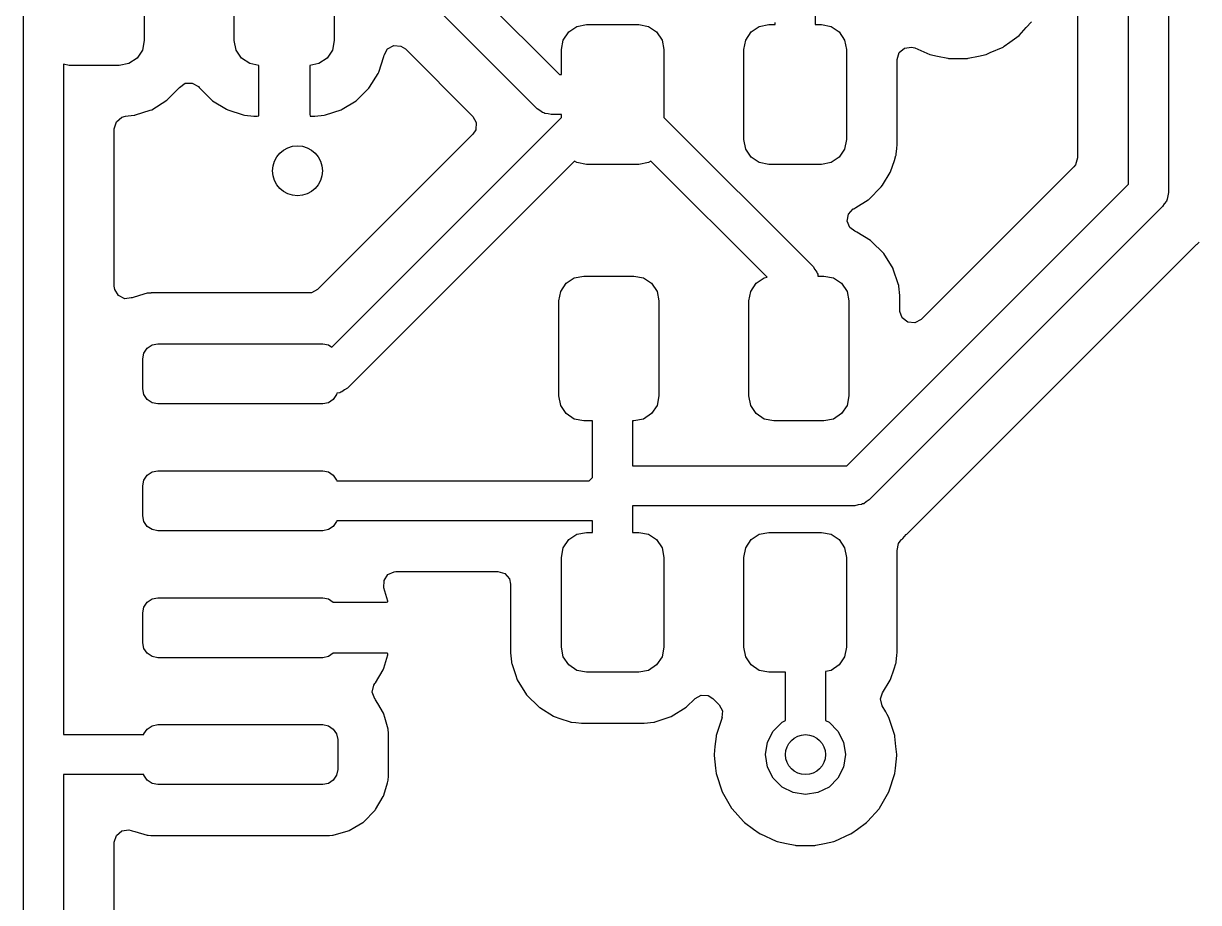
# Model space of a CAD drawing. Extents: x 61 to 228, y -146 to -45.
# Drawn here: x 145.09 to 156.84, y -125.94 to -117.14 of the extents above; entities that cross this region are included whole.
import ezdxf

# ---------------------------------------------------------------- set-up
doc = ezdxf.new("R2010")
doc.units = 0
doc.layers.add('BLACK', color=7, linetype='CONTINUOUS')

msp = doc.modelspace()

# ---------------------------------------------------------------- linework, layer by layer
at = {"layer": 'BLACK', "linetype": 'CONTINUOUS'}
for p, q in [((156.137, -118.753), (156.137, -111.835)), ((156.537, -111.837), (156.537, -118.836)), ((155.629, -112.153), (155.629, -118.49)), ((146.28, -113.488), (150.449, -117.656)), ((150.224, -117.997), (145.939, -113.712)), ((145.088, -127.508), (145.088, -114.629)), ((146.296, -116.365), (146.296, -117.315)), ((147.196, -117.315), (147.196, -116.365)), ((148.196, -116.365), (148.196, -117.315)), ((152.605, -117.156), (152.605, -117.133)), ((153.005, -117.051), (153.005, -117.156)), ((155.114, -117.186), (155.167, -117.128)), ((150.486, -117.31), (150.54, -117.229)), ((150.54, -117.229), (150.621, -117.175)), ((150.621, -117.175), (150.717, -117.156)), ((150.717, -117.156), (151.242, -117.156)), ((151.242, -117.156), (151.338, -117.175)), ((151.338, -117.175), (151.419, -117.229)), ((151.419, -117.229), (151.473, -117.31)), ((152.311, -117.31), (152.365, -117.229)), ((152.365, -117.229), (152.446, -117.175)), ((152.446, -117.175), (152.542, -117.156)), ((152.542, -117.156), (152.605, -117.156)), ((153.005, -117.156), (153.067, -117.156)), ((153.067, -117.156), (153.163, -117.175)), ((153.163, -117.175), (153.244, -117.229)), ((153.244, -117.229), (153.298, -117.31)), ((155.043, -117.265), (155.114, -117.186)), ((146.296, -117.315), (146.277, -117.411)), ((147.215, -117.411), (147.196, -117.315)), ((148.196, -117.315), (148.177, -117.411)), ((148.728, -117.399), (148.79, -117.365)), ((148.79, -117.365), (148.861, -117.37)), ((148.861, -117.37), (148.907, -117.399)), ((150.467, -117.406), (150.486, -117.31)), ((151.473, -117.31), (151.492, -117.406)), ((152.292, -117.406), (152.311, -117.31)), ((153.298, -117.31), (153.317, -117.406)), ((153.899, -117.39), (153.969, -117.38)), ((153.969, -117.38), (154.003, -117.389)), ((154.756, -117.436), (154.883, -117.38)), ((154.883, -117.38), (154.889, -117.377)), ((154.883, -117.38), (154.883, -117.38)), ((154.889, -117.377), (154.895, -117.372)), ((154.895, -117.372), (154.951, -117.332)), ((154.951, -117.332), (155.043, -117.265)), ((146.223, -117.492), (146.142, -117.546)), ((146.277, -117.411), (146.223, -117.492)), ((147.269, -117.492), (147.215, -117.411)), ((147.35, -117.546), (147.269, -117.492)), ((148.123, -117.492), (148.042, -117.546)), ((148.177, -117.411), (148.123, -117.492)), ((148.64, -117.631), (148.691, -117.476)), ((148.691, -117.476), (148.694, -117.461)), ((148.694, -117.461), (148.728, -117.399)), ((148.907, -117.399), (149.582, -118.074)), ((150.467, -117.656), (150.467, -117.406)), ((151.492, -117.406), (151.492, -118.086)), ((152.292, -118.306), (152.292, -117.406)), ((153.317, -117.406), (153.317, -118.306)), ((153.826, -117.504), (153.846, -117.436)), ((153.846, -117.436), (153.899, -117.39)), ((154.003, -117.389), (154.15, -117.455)), ((154.15, -117.455), (154.227, -117.471)), ((154.227, -117.471), (154.33, -117.493)), ((154.33, -117.493), (154.33, -117.493)), ((154.33, -117.493), (154.337, -117.494)), ((154.337, -117.494), (154.527, -117.494)), ((154.527, -117.494), (154.534, -117.493)), ((154.534, -117.493), (154.637, -117.471)), ((154.534, -117.493), (154.534, -117.493)), ((154.637, -117.471), (154.714, -117.455)), ((154.714, -117.455), (154.756, -117.436)), ((145.546, -117.565), (145.488, -117.553)), ((145.488, -117.553), (145.488, -124.26)), ((146.046, -117.565), (145.546, -117.565)), ((146.142, -117.546), (146.046, -117.565)), ((147.442, -117.564), (147.35, -117.546)), ((147.442, -118.059), (147.442, -117.564)), ((148.042, -117.546), (147.95, -117.564)), ((147.95, -117.564), (147.95, -118.055)), ((153.826, -118.356), (153.826, -117.504)), ((148.549, -117.782), (148.634, -117.644)), ((148.634, -117.644), (148.64, -117.631)), ((150.449, -117.656), (150.467, -117.656)), ((146.52, -117.913), (146.645, -117.788)), ((146.645, -117.788), (146.648, -117.784)), ((146.648, -117.784), (146.705, -117.743)), ((146.705, -117.743), (146.776, -117.74)), ((146.776, -117.74), (146.838, -117.776)), ((146.838, -117.776), (146.845, -117.784)), ((146.845, -117.784), (146.853, -117.794)), ((146.853, -117.794), (146.968, -117.909)), ((148.425, -117.908), (148.54, -117.793)), ((148.54, -117.793), (148.549, -117.782)), ((146.37, -118.007), (146.52, -117.913)), ((146.968, -117.909), (146.979, -117.918)), ((146.979, -117.918), (147.117, -118.003)), ((148.276, -118.002), (148.414, -117.917)), ((148.414, -117.917), (148.425, -117.908)), ((146.017, -118.129), (146.07, -118.083)), ((146.07, -118.083), (146.109, -118.072)), ((146.109, -118.072), (146.136, -118.069)), ((146.136, -118.069), (146.195, -118.063)), ((146.195, -118.063), (146.195, -118.063)), ((146.195, -118.063), (146.202, -118.063)), ((146.202, -118.063), (146.209, -118.06)), ((146.209, -118.06), (146.354, -118.012)), ((146.209, -118.06), (146.209, -118.06)), ((146.354, -118.012), (146.37, -118.007)), ((147.117, -118.003), (147.13, -118.009)), ((147.13, -118.009), (147.285, -118.06)), ((147.285, -118.06), (147.298, -118.063)), ((147.298, -118.063), (147.392, -118.073)), ((147.392, -118.073), (147.399, -118.073)), ((147.399, -118.073), (147.424, -118.073)), ((147.424, -118.073), (147.439, -118.069)), ((147.439, -118.069), (147.44, -118.067)), ((147.44, -118.067), (147.442, -118.059)), ((147.95, -118.055), (147.954, -118.07)), ((147.954, -118.07), (147.956, -118.071)), ((147.956, -118.071), (147.964, -118.073)), ((147.964, -118.073), (147.993, -118.073)), ((147.993, -118.073), (148, -118.073)), ((148, -118.073), (148.095, -118.063)), ((148.095, -118.063), (148.109, -118.06)), ((148.109, -118.06), (148.263, -118.008)), ((148.17, -120.383), (150.467, -118.086)), ((148.263, -118.008), (148.276, -118.002)), ((149.582, -118.074), (149.616, -118.136)), ((150.253, -118.015), (150.224, -117.997)), ((150.279, -118.036), (150.253, -118.015)), ((150.29, -118.039), (150.279, -118.036)), ((150.3, -118.045), (150.29, -118.039)), ((150.333, -118.049), (150.3, -118.045)), ((150.366, -118.056), (150.333, -118.049)), ((150.467, -118.056), (150.366, -118.056)), ((150.467, -118.086), (150.467, -118.056)), ((151.492, -118.086), (152.984, -119.577)), ((145.996, -118.197), (146.017, -118.129)), ((145.996, -119.774), (145.996, -118.197)), ((149.616, -118.136), (149.611, -118.207)), ((149.582, -118.252), (148.029, -119.805)), ((149.611, -118.207), (149.582, -118.252)), ((152.311, -118.402), (152.292, -118.306)), ((153.317, -118.306), (153.298, -118.402)), ((152.365, -118.483), (152.311, -118.402)), ((153.298, -118.402), (153.244, -118.483)), ((153.816, -118.453), (153.822, -118.395)), ((153.822, -118.395), (153.826, -118.356)), ((150.597, -118.521), (148.327, -120.792)), ((150.621, -118.537), (150.597, -118.521)), ((150.717, -118.556), (150.621, -118.537)), ((151.242, -118.556), (150.717, -118.556)), ((151.338, -118.537), (151.242, -118.556)), ((151.362, -118.521), (151.338, -118.537)), ((152.525, -119.684), (151.362, -118.521)), ((152.446, -118.537), (152.365, -118.483)), ((152.542, -118.556), (152.446, -118.537)), ((153.067, -118.556), (152.542, -118.556)), ((153.163, -118.537), (153.067, -118.556)), ((153.244, -118.483), (153.163, -118.537)), ((153.759, -118.629), (153.797, -118.515)), ((153.797, -118.515), (153.813, -118.467)), ((153.813, -118.467), (153.815, -118.461)), ((153.813, -118.467), (153.813, -118.467)), ((153.815, -118.461), (153.816, -118.453)), ((155.629, -118.49), (155.608, -118.558)), ((153.677, -118.761), (153.755, -118.635)), ((153.755, -118.635), (153.759, -118.629)), ((153.755, -118.635), (153.755, -118.635)), ((155.592, -118.579), (154.066, -120.105)), ((155.608, -118.558), (155.592, -118.579)), ((153.32, -121.569), (156.137, -118.753)), ((153.541, -118.904), (153.666, -118.779)), ((153.666, -118.779), (153.677, -118.761)), ((153.412, -118.985), (153.535, -118.908)), ((153.535, -118.908), (153.541, -118.904)), ((156.526, -118.902), (156.52, -118.911)), ((156.53, -118.868), (156.526, -118.902)), ((156.537, -118.836), (156.53, -118.868)), ((153.338, -119.052), (153.386, -119)), ((153.386, -119), (153.388, -118.999)), ((153.388, -118.999), (153.391, -118.998)), ((153.391, -118.998), (153.412, -118.985)), ((156.478, -118.977), (153.544, -121.911)), ((156.496, -118.949), (156.478, -118.977)), ((156.517, -118.923), (156.496, -118.949)), ((156.52, -118.911), (156.517, -118.923)), ((153.325, -119.122), (153.338, -119.052)), ((153.352, -119.187), (153.325, -119.122)), ((153.402, -119.222), (153.352, -119.187)), ((153.401, -119.223), (153.402, -119.222)), ((153.408, -119.227), (153.401, -119.223)), ((153.415, -119.229), (153.408, -119.227)), ((153.421, -119.233), (153.415, -119.229)), ((153.557, -119.316), (153.421, -119.233)), ((153.421, -119.233), (153.421, -119.233)), ((153.565, -119.322), (153.557, -119.316)), ((153.69, -119.447), (153.565, -119.322)), ((153.921, -122.253), (156.818, -119.357)), ((156.818, -119.357), (156.824, -119.351)), ((156.824, -119.351), (156.846, -119.332)), ((153.784, -119.597), (153.69, -119.447)), ((152.984, -119.577), (153.001, -119.606)), ((153.001, -119.606), (153.022, -119.632)), ((153.786, -119.604), (153.784, -119.597)), ((153.834, -119.749), (153.786, -119.604)), ((150.515, -119.744), (150.596, -119.69)), ((150.596, -119.69), (150.692, -119.671)), ((150.692, -119.671), (151.192, -119.671)), ((151.192, -119.671), (151.288, -119.69)), ((151.288, -119.69), (151.369, -119.744)), ((152.415, -119.744), (152.496, -119.69)), ((152.496, -119.69), (152.525, -119.684)), ((153.022, -119.632), (153.025, -119.643)), ((153.025, -119.643), (153.031, -119.653)), ((153.031, -119.653), (153.033, -119.671)), ((153.033, -119.671), (153.092, -119.671)), ((153.092, -119.671), (153.188, -119.69)), ((153.188, -119.69), (153.269, -119.744)), ((146.001, -119.807), (145.996, -119.774)), ((146.038, -119.867), (146.001, -119.807)), ((146.326, -119.844), (146.247, -119.867)), ((146.333, -119.844), (146.326, -119.844)), ((146.361, -119.842), (146.333, -119.844)), ((146.333, -119.844), (146.333, -119.844)), ((146.363, -119.841), (146.361, -119.842)), ((146.361, -119.842), (146.361, -119.842)), ((147.94, -119.841), (146.363, -119.841)), ((147.967, -119.839), (147.94, -119.841)), ((148.029, -119.805), (147.967, -119.839)), ((150.442, -119.921), (150.461, -119.825)), ((150.461, -119.825), (150.515, -119.744)), ((151.369, -119.744), (151.423, -119.825)), ((151.423, -119.825), (151.442, -119.921)), ((152.342, -119.921), (152.361, -119.825)), ((152.361, -119.825), (152.415, -119.744)), ((153.269, -119.744), (153.323, -119.825)), ((153.323, -119.825), (153.342, -119.921)), ((153.84, -119.765), (153.834, -119.749)), ((153.84, -119.772), (153.84, -119.765)), ((153.85, -119.867), (153.84, -119.772)), ((153.84, -119.772), (153.84, -119.772)), ((146.102, -119.898), (146.038, -119.867)), ((146.166, -119.89), (146.102, -119.898)), ((146.174, -119.889), (146.166, -119.891)), ((146.166, -119.891), (146.166, -119.89)), ((146.247, -119.867), (146.174, -119.889)), ((146.174, -119.889), (146.174, -119.889)), ((150.442, -120.871), (150.442, -119.921)), ((151.442, -119.921), (151.442, -120.871)), ((152.342, -120.871), (152.342, -119.921)), ((153.342, -119.921), (153.342, -120.871)), ((153.85, -119.871), (153.85, -119.867)), ((153.85, -120.016), (153.85, -119.871)), ((153.851, -120.025), (153.85, -120.016)), ((153.876, -120.091), (153.851, -120.025)), ((153.932, -120.134), (153.876, -120.091)), ((154.003, -120.139), (153.932, -120.134)), ((154.066, -120.105), (154.003, -120.139)), ((146.291, -120.443), (146.324, -120.394)), ((146.324, -120.394), (146.373, -120.361)), ((146.373, -120.361), (146.43, -120.35)), ((146.43, -120.35), (148.08, -120.35)), ((148.08, -120.35), (148.137, -120.361)), ((148.137, -120.361), (148.17, -120.383)), ((146.28, -120.5), (146.291, -120.443)), ((146.28, -120.8), (146.28, -120.5)), ((146.291, -120.857), (146.28, -120.8)), ((146.324, -120.906), (146.291, -120.857)), ((146.373, -120.939), (146.324, -120.906)), ((148.186, -120.906), (148.137, -120.939)), ((148.219, -120.857), (148.186, -120.906)), ((148.222, -120.842), (148.219, -120.857)), ((148.251, -120.839), (148.222, -120.842)), ((148.261, -120.833), (148.251, -120.839)), ((148.272, -120.83), (148.261, -120.833)), ((148.298, -120.809), (148.272, -120.83)), ((148.327, -120.792), (148.298, -120.809)), ((150.461, -120.967), (150.442, -120.871)), ((151.442, -120.871), (151.423, -120.967)), ((152.361, -120.967), (152.342, -120.871)), ((153.342, -120.871), (153.323, -120.967)), ((146.43, -120.95), (146.373, -120.939)), ((148.08, -120.95), (146.43, -120.95)), ((148.137, -120.939), (148.08, -120.95)), ((150.515, -121.048), (150.461, -120.967)), ((151.423, -120.967), (151.369, -121.048)), ((152.415, -121.048), (152.361, -120.967)), ((153.323, -120.967), (153.269, -121.048)), ((150.596, -121.102), (150.515, -121.048)), ((150.692, -121.121), (150.596, -121.102)), ((150.779, -121.121), (150.692, -121.121)), ((150.779, -121.687), (150.779, -121.121)), ((151.192, -121.121), (151.179, -121.121)), ((151.179, -121.121), (151.179, -121.569)), ((151.288, -121.102), (151.192, -121.121)), ((151.369, -121.048), (151.288, -121.102)), ((152.496, -121.102), (152.415, -121.048)), ((152.592, -121.121), (152.496, -121.102)), ((153.092, -121.121), (152.592, -121.121)), ((153.188, -121.102), (153.092, -121.121)), ((153.269, -121.048), (153.188, -121.102)), ((151.179, -121.569), (153.32, -121.569)), ((146.28, -121.77), (146.291, -121.713)), ((146.291, -121.713), (146.324, -121.664)), ((146.324, -121.664), (146.373, -121.631)), ((146.373, -121.631), (146.43, -121.62)), ((146.43, -121.62), (148.08, -121.62)), ((148.08, -121.62), (148.137, -121.631)), ((148.137, -121.631), (148.186, -121.664)), ((148.186, -121.664), (148.219, -121.713)), ((148.219, -121.713), (148.22, -121.72)), ((148.22, -121.72), (150.746, -121.72)), ((150.746, -121.72), (150.779, -121.687)), ((146.28, -122.07), (146.28, -121.77)), ((153.436, -121.962), (153.403, -121.969)), ((153.469, -121.958), (153.436, -121.962)), ((153.479, -121.952), (153.469, -121.958)), ((153.49, -121.95), (153.479, -121.952)), ((153.516, -121.929), (153.49, -121.95)), ((153.544, -121.911), (153.516, -121.929)), ((146.291, -122.127), (146.28, -122.07)), ((153.403, -121.969), (151.179, -121.969)), ((151.179, -121.969), (151.179, -122.236)), ((146.324, -122.176), (146.291, -122.127)), ((146.373, -122.209), (146.324, -122.176)), ((148.186, -122.176), (148.137, -122.209)), ((148.219, -122.127), (148.186, -122.176)), ((148.22, -122.12), (148.219, -122.127)), ((150.779, -122.12), (148.22, -122.12)), ((150.779, -122.236), (150.779, -122.12)), ((146.43, -122.22), (146.373, -122.209)), ((148.08, -122.22), (146.43, -122.22)), ((148.137, -122.209), (148.08, -122.22)), ((150.486, -122.39), (150.54, -122.309)), ((150.54, -122.309), (150.621, -122.255)), ((150.621, -122.255), (150.717, -122.236)), ((150.717, -122.236), (150.779, -122.236)), ((151.179, -122.236), (151.242, -122.236)), ((151.242, -122.236), (151.338, -122.255)), ((151.338, -122.255), (151.419, -122.309)), ((151.419, -122.309), (151.473, -122.39)), ((152.311, -122.39), (152.365, -122.309)), ((152.365, -122.309), (152.446, -122.255)), ((152.446, -122.255), (152.542, -122.236)), ((152.542, -122.236), (153.067, -122.236)), ((153.067, -122.236), (153.163, -122.255)), ((153.163, -122.255), (153.244, -122.309)), ((153.244, -122.309), (153.298, -122.39)), ((153.837, -122.349), (153.866, -122.312)), ((153.866, -122.312), (153.869, -122.309)), ((153.869, -122.309), (153.875, -122.305)), ((153.875, -122.305), (153.881, -122.299)), ((153.881, -122.299), (153.916, -122.258)), ((153.916, -122.258), (153.921, -122.253)), ((150.467, -122.486), (150.486, -122.39)), ((151.473, -122.39), (151.492, -122.486)), ((152.292, -122.486), (152.311, -122.39)), ((153.298, -122.39), (153.317, -122.486)), ((153.824, -122.419), (153.837, -122.349)), ((153.826, -122.436), (153.824, -122.419)), ((150.467, -123.386), (150.467, -122.486)), ((151.492, -122.486), (151.492, -123.386)), ((152.292, -123.386), (152.292, -122.486)), ((153.317, -122.486), (153.317, -123.386)), ((153.826, -123.436), (153.826, -122.436)), ((148.693, -122.719), (148.731, -122.659)), ((148.731, -122.659), (148.796, -122.63)), ((148.796, -122.63), (148.813, -122.628)), ((148.813, -122.628), (149.832, -122.628)), ((149.832, -122.628), (149.901, -122.649)), ((149.901, -122.649), (149.947, -122.702)), ((148.692, -122.79), (148.693, -122.719)), ((149.947, -122.702), (149.958, -122.754)), ((149.958, -122.754), (149.958, -123.436)), ((146.324, -122.934), (146.373, -122.901)), ((146.373, -122.901), (146.43, -122.89)), ((146.43, -122.89), (148.08, -122.89)), ((148.08, -122.89), (148.137, -122.901)), ((148.137, -122.901), (148.186, -122.934)), ((148.732, -122.924), (148.692, -122.79)), ((146.28, -123.04), (146.291, -122.983)), ((146.291, -122.983), (146.324, -122.934)), ((148.186, -122.934), (148.187, -122.936)), ((148.187, -122.936), (148.717, -122.936)), ((148.717, -122.936), (148.73, -122.932)), ((148.73, -122.932), (148.732, -122.924)), ((146.28, -123.34), (146.28, -123.04)), ((146.291, -123.397), (146.28, -123.34)), ((146.324, -123.446), (146.291, -123.397)), ((146.373, -123.479), (146.324, -123.446)), ((146.43, -123.49), (146.373, -123.479)), ((148.08, -123.49), (146.43, -123.49)), ((148.137, -123.479), (148.08, -123.49)), ((148.186, -123.446), (148.137, -123.479)), ((148.187, -123.444), (148.186, -123.446)), ((148.723, -123.444), (148.187, -123.444)), ((148.691, -123.596), (148.73, -123.461)), ((148.73, -123.447), (148.723, -123.444)), ((148.73, -123.461), (148.73, -123.447)), ((149.958, -123.436), (149.959, -123.44)), ((149.959, -123.44), (149.959, -123.44)), ((149.959, -123.44), (149.968, -123.53)), ((150.486, -123.482), (150.467, -123.386)), ((150.54, -123.563), (150.486, -123.482)), ((151.473, -123.482), (151.419, -123.563)), ((151.492, -123.386), (151.473, -123.482)), ((152.311, -123.482), (152.292, -123.386)), ((152.365, -123.563), (152.311, -123.482)), ((153.298, -123.482), (153.244, -123.563)), ((153.317, -123.386), (153.298, -123.482)), ((153.816, -123.53), (153.822, -123.468)), ((153.822, -123.468), (153.826, -123.436)), ((148.608, -123.74), (148.685, -123.61)), ((148.685, -123.61), (148.691, -123.596)), ((149.968, -123.53), (149.969, -123.542)), ((149.969, -123.542), (149.972, -123.549)), ((149.972, -123.549), (149.972, -123.549)), ((149.972, -123.549), (150.008, -123.657)), ((150.621, -123.617), (150.54, -123.563)), ((151.419, -123.563), (151.338, -123.617)), ((152.446, -123.617), (152.365, -123.563)), ((153.244, -123.563), (153.163, -123.617)), ((153.759, -123.709), (153.795, -123.602)), ((153.795, -123.602), (153.813, -123.547)), ((153.813, -123.547), (153.815, -123.541)), ((153.813, -123.547), (153.813, -123.547)), ((153.815, -123.541), (153.816, -123.53)), ((150.008, -123.657), (150.025, -123.71)), ((150.025, -123.71), (150.119, -123.86)), ((150.717, -123.636), (150.621, -123.617)), ((151.242, -123.636), (150.717, -123.636)), ((151.338, -123.617), (151.242, -123.636)), ((152.542, -123.636), (152.446, -123.617)), ((152.708, -123.636), (152.542, -123.636)), ((152.708, -124.119), (152.708, -123.636)), ((153.163, -123.617), (153.108, -123.628)), ((153.108, -123.628), (153.108, -124.119)), ((153.677, -123.842), (153.755, -123.715)), ((153.755, -123.715), (153.759, -123.709)), ((153.755, -123.715), (153.755, -123.715)), ((148.576, -123.836), (148.59, -123.766)), ((148.602, -123.9), (148.576, -123.836)), ((148.59, -123.766), (148.602, -123.747)), ((148.602, -123.747), (148.608, -123.74)), ((153.658, -123.902), (153.677, -123.842)), ((148.604, -123.903), (148.602, -123.9)), ((148.608, -123.91), (148.604, -123.903)), ((148.632, -123.949), (148.608, -123.91)), ((148.608, -123.91), (148.608, -123.91)), ((148.689, -124.046), (148.632, -123.949)), ((150.119, -123.86), (150.244, -123.985)), ((151.716, -123.984), (151.803, -123.898)), ((151.803, -123.898), (151.865, -123.864)), ((151.865, -123.864), (151.936, -123.869)), ((151.936, -123.869), (151.981, -123.898)), ((151.981, -123.898), (151.985, -123.902)), ((151.985, -123.902), (152.043, -123.96)), ((152.043, -123.96), (152.077, -124.022)), ((153.675, -123.971), (153.658, -123.902)), ((148.691, -124.054), (148.689, -124.046)), ((148.701, -124.088), (148.691, -124.054)), ((148.691, -124.054), (148.691, -124.054)), ((150.244, -123.985), (150.25, -123.989)), ((150.25, -123.989), (150.25, -123.989)), ((150.25, -123.989), (150.387, -124.074)), ((150.387, -124.074), (150.394, -124.078)), ((150.394, -124.078), (150.452, -124.097)), ((151.553, -124.082), (151.566, -124.078)), ((151.566, -124.078), (151.716, -123.984)), ((152.077, -124.022), (152.072, -124.088)), ((153.71, -124.032), (153.675, -123.971)), ((153.726, -124.06), (153.71, -124.032)), ((153.743, -124.088), (153.726, -124.06)), ((146.324, -124.204), (146.373, -124.171)), ((146.373, -124.171), (146.43, -124.16)), ((146.43, -124.16), (148.08, -124.16)), ((148.08, -124.16), (148.137, -124.171)), ((148.137, -124.171), (148.186, -124.204)), ((148.736, -124.206), (148.701, -124.088)), ((150.452, -124.097), (150.556, -124.132)), ((150.556, -124.132), (150.556, -124.132)), ((150.556, -124.132), (150.562, -124.134)), ((150.562, -124.134), (150.569, -124.134)), ((150.569, -124.134), (150.569, -124.134)), ((150.569, -124.134), (150.612, -124.139)), ((150.612, -124.139), (150.667, -124.144)), ((150.667, -124.144), (151.292, -124.144)), ((151.292, -124.144), (151.296, -124.144)), ((151.296, -124.144), (151.391, -124.134)), ((151.296, -124.144), (151.296, -124.144)), ((151.391, -124.134), (151.391, -124.134)), ((151.391, -124.134), (151.398, -124.134)), ((151.398, -124.134), (151.405, -124.131)), ((151.405, -124.131), (151.553, -124.082)), ((151.405, -124.131), (151.405, -124.131)), ((152.073, -124.088), (152.014, -124.27)), ((152.072, -124.088), (152.073, -124.088)), ((152.584, -124.225), (152.673, -124.136)), ((152.673, -124.136), (152.708, -124.119)), ((153.108, -124.119), (153.143, -124.136)), ((153.143, -124.136), (153.232, -124.225)), ((153.802, -124.27), (153.743, -124.088)), ((145.488, -124.26), (146.29, -124.26)), ((146.29, -124.26), (146.291, -124.253)), ((146.291, -124.253), (146.324, -124.204)), ((148.186, -124.204), (148.219, -124.253)), ((148.219, -124.253), (148.23, -124.31)), ((148.23, -124.31), (148.23, -124.61)), ((148.736, -124.213), (148.736, -124.206)), ((148.738, -124.241), (148.736, -124.213)), ((148.736, -124.213), (148.736, -124.213)), ((148.738, -124.243), (148.738, -124.241)), ((148.738, -124.677), (148.738, -124.243)), ((152.014, -124.277), (152.003, -124.377)), ((152.014, -124.27), (152.014, -124.277)), ((152.014, -124.277), (152.014, -124.277)), ((152.528, -124.336), (152.584, -124.225)), ((153.232, -124.225), (153.288, -124.336)), ((153.802, -124.277), (153.802, -124.27)), ((153.813, -124.377), (153.802, -124.277)), ((153.802, -124.277), (153.802, -124.277)), ((152.003, -124.377), (151.994, -124.46)), ((152.508, -124.46), (152.528, -124.336)), ((153.288, -124.336), (153.308, -124.46)), ((153.822, -124.46), (153.813, -124.377)), ((151.994, -124.46), (151.995, -124.467)), ((151.995, -124.467), (152.009, -124.594)), ((152.528, -124.584), (152.508, -124.46)), ((153.308, -124.46), (153.288, -124.584)), ((153.807, -124.594), (153.821, -124.467)), ((153.821, -124.467), (153.822, -124.46)), ((146.29, -124.66), (145.488, -124.66)), ((145.488, -124.66), (145.488, -127.303)), ((146.291, -124.667), (146.29, -124.66)), ((146.324, -124.716), (146.291, -124.667)), ((148.219, -124.667), (148.186, -124.716)), ((148.23, -124.61), (148.219, -124.667)), ((152.009, -124.594), (152.014, -124.65)), ((152.014, -124.65), (152.073, -124.832)), ((152.584, -124.695), (152.528, -124.584)), ((153.288, -124.584), (153.232, -124.695)), ((153.743, -124.832), (153.802, -124.65)), ((153.802, -124.65), (153.807, -124.594)), ((146.373, -124.749), (146.324, -124.716)), ((146.43, -124.76), (146.373, -124.749)), ((148.08, -124.76), (146.43, -124.76)), ((148.137, -124.749), (148.08, -124.76)), ((148.186, -124.716), (148.137, -124.749)), ((148.691, -124.866), (148.727, -124.743)), ((148.727, -124.743), (148.736, -124.714)), ((148.736, -124.714), (148.738, -124.677)), ((152.673, -124.784), (152.584, -124.695)), ((152.784, -124.84), (152.673, -124.784)), ((153.143, -124.784), (153.032, -124.84)), ((153.232, -124.695), (153.143, -124.784)), ((148.608, -125.01), (148.685, -124.88)), ((148.685, -124.88), (148.689, -124.874)), ((148.689, -124.874), (148.691, -124.866)), ((152.073, -124.832), (152.169, -124.997)), ((152.908, -124.86), (152.784, -124.84)), ((153.032, -124.84), (152.908, -124.86)), ((153.647, -124.997), (153.743, -124.832)), ((148.487, -125.134), (148.604, -125.017)), ((148.604, -125.017), (148.608, -125.01)), ((148.608, -125.01), (148.608, -125.01)), ((152.169, -124.997), (152.173, -125.002)), ((152.173, -125.002), (152.173, -125.002)), ((152.173, -125.002), (152.288, -125.129)), ((153.528, -125.129), (153.643, -125.002)), ((153.643, -125.002), (153.647, -124.997)), ((153.643, -125.002), (153.643, -125.002)), ((148.48, -125.138), (148.487, -125.134)), ((152.288, -125.129), (152.297, -125.139)), ((153.519, -125.139), (153.528, -125.129)), ((146.017, -125.268), (146.07, -125.222)), ((146.07, -125.222), (146.14, -125.212)), ((146.14, -125.212), (146.166, -125.219)), ((146.166, -125.219), (146.166, -125.219)), ((146.166, -125.219), (146.174, -125.221)), ((146.174, -125.221), (146.174, -125.221)), ((146.174, -125.221), (146.201, -125.229)), ((146.201, -125.229), (146.326, -125.266)), ((148.184, -125.266), (148.335, -125.222)), ((148.335, -125.222), (148.336, -125.221)), ((148.336, -125.221), (148.344, -125.219)), ((148.336, -125.221), (148.336, -125.221)), ((148.344, -125.219), (148.4, -125.186)), ((148.4, -125.186), (148.48, -125.138)), ((148.48, -125.138), (148.48, -125.138)), ((152.297, -125.139), (152.388, -125.205)), ((152.388, -125.205), (152.446, -125.247)), ((152.446, -125.247), (152.451, -125.251)), ((152.451, -125.251), (152.457, -125.254)), ((152.457, -125.254), (152.457, -125.254)), ((152.457, -125.254), (152.616, -125.325)), ((153.2, -125.325), (153.359, -125.254)), ((153.359, -125.254), (153.365, -125.251)), ((153.359, -125.254), (153.359, -125.254)), ((153.365, -125.251), (153.37, -125.247)), ((153.37, -125.247), (153.428, -125.205)), ((153.428, -125.205), (153.519, -125.139)), ((145.996, -125.336), (146.017, -125.268)), ((145.996, -126.659), (145.996, -125.336)), ((146.326, -125.266), (146.333, -125.266)), ((146.333, -125.266), (146.333, -125.266)), ((146.333, -125.266), (146.361, -125.268)), ((146.361, -125.268), (146.361, -125.268)), ((146.361, -125.268), (146.363, -125.268)), ((146.363, -125.268), (148.147, -125.268)), ((148.147, -125.268), (148.149, -125.268)), ((148.149, -125.268), (148.177, -125.266)), ((148.149, -125.268), (148.149, -125.268)), ((148.177, -125.266), (148.177, -125.266)), ((148.177, -125.266), (148.184, -125.266)), ((152.616, -125.325), (152.626, -125.329)), ((152.626, -125.329), (152.719, -125.349)), ((152.719, -125.349), (152.806, -125.367)), ((152.806, -125.367), (152.806, -125.367)), ((152.806, -125.367), (152.813, -125.368)), ((152.813, -125.368), (153.003, -125.368)), ((153.003, -125.368), (153.01, -125.367)), ((153.01, -125.367), (153.097, -125.349)), ((153.01, -125.367), (153.01, -125.367)), ((153.097, -125.349), (153.19, -125.329)), ((153.19, -125.329), (153.2, -125.325))]:
    msp.add_line(p, q, dxfattribs=at)
at = {"layer": 'BLACK'}
for centre, radius in [((147.828, -118.618), 0.25), ((152.908, -124.46), 0.2)]:
    msp.add_circle(centre, radius, dxfattribs=at)

doc.saveas('drawing.dxf')
